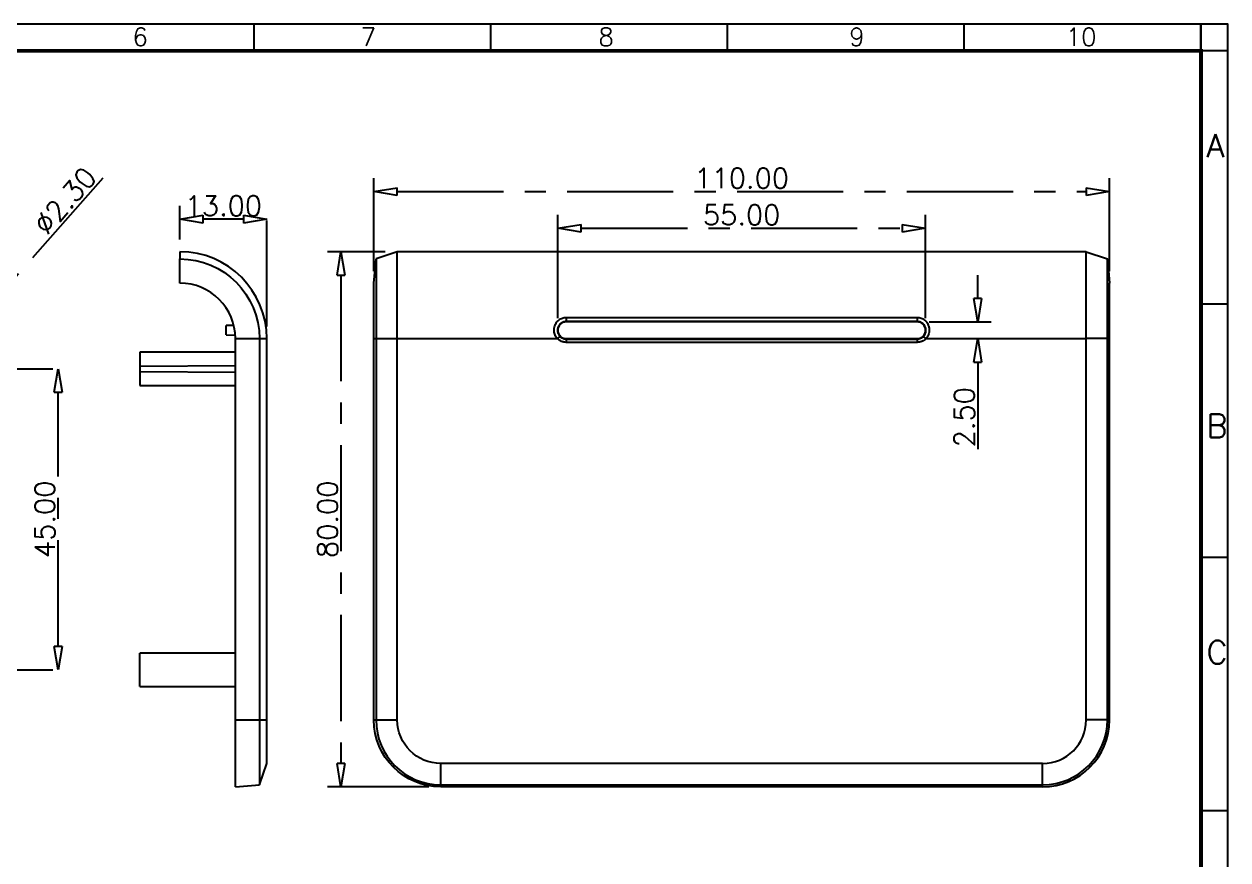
# Model space of a CAD drawing. Header units: millimetres. Extents: x 3683 to 5830, y 1279 to 1555.
# Drawn here: x 4741.6 to 4921.6, y 1430 to 1555 of the extents above; entities that cross this region are included whole.
import ezdxf

# ---------------------------------------------------------------- set-up
doc = ezdxf.new("R2010")
doc.units = ezdxf.units.MM
doc.header["$LTSCALE"] = 0.5
doc.linetypes.add('CENTER', pattern=[50.8, 31.75, -6.35, 6.35, -6.35])
doc.layers.add('112', color=7, linetype='Continuous', true_color=0xffffff)
doc.layers.add('A1_KUANG', color=7, linetype='Continuous')
doc.layers.add('A4_KUANG', color=7, linetype='Continuous')
doc.layers.add('dim', color=82, linetype='Continuous', lineweight=9)
doc.styles.get("Standard").update_dxf_attribs({"font": 'txt', "bigfont": 'gbcbig.shx'})
doc.dimstyles.new('VT-3.00', dxfattribs={"dimtxt": 3, "dimasz": 3.5, "dimexe": 2, "dimexo": 1.8, "dimgap": 0.5, "dimtad": 1, "dimzin": 0, "dimdsep": 46, "dimtxsty": 'Standard', "dimblk": 'CLOSEDBLANK', "dimcen": 0.3, "dimclrd": 1, "dimclre": 1, "dimclrt": 7, "dimadec": 1, "dimazin": 0, "dimtfac": 1, "dimtofl": 0, "dimtmove": 0, "dimatfit": 3, "dimldrblk": 'CLOSEDBLANK', "dimfxl": 0, "dimtolj": 1, "dimtzin": 0, "dimarcsym": 0})

# ---------------------------------------------------------------- blocks, each defined once
blk = doc.blocks.new('A$C3291225B')
at = {"layer": 'A4_KUANG'}
for p, q in [((154.22, 194.15), (154.22, 197.01)), ((179.45, 194.15), (179.45, 197.01)), ((204.67, 194.15), (204.67, 197.01)), ((229.9, 194.15), (229.9, 197.01)), ((255.13, 194.15), (255.13, 197.01)), ((255.14, 0), (255.14, 197.01)), ((258, 194.15), (2.87, 194.15)), ((257.99, 167.16), (255.13, 167.16)), ((257.99, 140.18), (255.13, 140.18)), ((257.99, 113.2), (255.13, 113.2))]:
    blk.add_line(p, q, dxfattribs=at)
at = {"layer": 'A4_KUANG', "color": 8}
blk.add_lwpolyline([(258, 0), (258, 197.01), (0, 197.01), (0, 0)], close=True, dxfattribs=at)
at = {"layer": 'A4_KUANG', "const_width": 0.4}
blk.add_lwpolyline([(2.87, 2.87), (2.87, 194.15), (255.13, 194.15), (255.14, 2.87), (2.87, 2.87)], dxfattribs=at)
at = {"layer": 'A4_KUANG'}
for s, height, p in [('6', 1.91, (141.26, 194.69)), ('7', 1.91, (165.57, 194.69)), ('8', 1.91, (190.91, 194.69)), ('9', 1.91, (217.64, 194.69)), ('10', 1.91, (240.72, 194.69)), ('A', 2.48, (255.71, 182.82)), ('B', 2.48, (255.71, 152.97)), ('C', 2.48, (255.71, 128.85))]:
    blk.add_text(s, height=height, dxfattribs=at).set_placement(p)
blk = doc.blocks.new('_ClosedBlank')
at = {"color": 0, "linetype": 'ByBlock', "lineweight": -2}
for p, q in [((-1, 0.167), (0, 0)), ((-1, 0.167), (-1, -0.167)), ((0, 0), (-1, -0.167))]:
    blk.add_line(p, q, dxfattribs=at)
blk = doc.blocks.new('*D43')
at = {"layer": 'Defpoints', "color": 0, "linetype": 'CENTER'}
for p in [(9198.93, 3096.1), (9217.4, 3096.1), (9198.93, 3051.1)]:
    blk.add_point(p, dxfattribs=at)
at = {"layer": 'dim', "color": 1, "linetype": 'CENTER', "lineweight": -2}
for p, q in [((9200.73, 3096.1), (9219.4, 3096.1)), ((9217.4, 3054.6), (9217.4, 3092.6)), ((9200.73, 3051.1), (9219.4, 3051.1))]:
    blk.add_line(p, q, dxfattribs=at)
at = {"layer": 'dim', "color": 1, "linetype": 'CENTER', "lineweight": -2, "xscale": 3.5, "yscale": 3.5, "zscale": 3.5}
for p, rotation in [((9217.4, 3096.1), 90), ((9217.4, 3051.1), 270)]:
    blk.add_blockref('_ClosedBlank', p, dxfattribs=dict(at, rotation=rotation))
at = {"layer": 'dim', "color": 7, "linetype": 'CENTER', "insert": (9215.4, 3073.6), "char_height": 3, "attachment_point": 5, "rotation": 90}
blk.add_mtext('\\A1;45.00', dxfattribs=at)
blk = doc.blocks.new('*D51')
at = {"layer": 'Defpoints', "color": 0, "linetype": 'CENTER'}
for p in [(9374.62, 3122.58), (9264.62, 3108.9), (9374.62, 3108.9)]:
    blk.add_point(p, dxfattribs=at)
at = {"layer": 'dim', "color": 1, "linetype": 'CENTER', "lineweight": -2}
for p, q in [((9264.62, 3110.7), (9264.62, 3124.58)), ((9374.62, 3110.7), (9374.62, 3124.58)), ((9268.12, 3122.58), (9371.12, 3122.58))]:
    blk.add_line(p, q, dxfattribs=at)
at = {"layer": 'dim', "color": 1, "linetype": 'CENTER', "lineweight": -2, "xscale": 3.5, "yscale": 3.5, "zscale": 3.5, "rotation": 180}
blk.add_blockref('_ClosedBlank', (9264.62, 3122.58), dxfattribs=at)
at = {"layer": 'dim', "color": 1, "linetype": 'CENTER', "lineweight": -2, "xscale": 3.5, "yscale": 3.5, "zscale": 3.5}
blk.add_blockref('_ClosedBlank', (9374.62, 3122.58), dxfattribs=at)
at = {"layer": 'dim', "color": 7, "linetype": 'CENTER', "insert": (9319.62, 3124.58), "char_height": 3, "attachment_point": 5}
blk.add_mtext('\\A1;110.00', dxfattribs=at)
blk = doc.blocks.new('*D52')
at = {"layer": 'Defpoints', "color": 0, "linetype": 'CENTER'}
for p in [(9268.12, 3113.6), (9259.7, 3033.6), (9274.62, 3033.6)]:
    blk.add_point(p, dxfattribs=at)
at = {"layer": 'dim', "color": 1, "linetype": 'CENTER', "lineweight": -2}
for p, q in [((9266.32, 3113.6), (9257.7, 3113.6)), ((9259.7, 3110.1), (9259.7, 3037.1)), ((9272.82, 3033.6), (9257.7, 3033.6))]:
    blk.add_line(p, q, dxfattribs=at)
at = {"layer": 'dim', "color": 1, "linetype": 'CENTER', "lineweight": -2, "xscale": 3.5, "yscale": 3.5, "zscale": 3.5}
for p, rotation in [((9259.7, 3113.6), 90), ((9259.7, 3033.6), 270)]:
    blk.add_blockref('_ClosedBlank', p, dxfattribs=dict(at, rotation=rotation))
at = {"layer": 'dim', "color": 7, "linetype": 'CENTER', "insert": (9257.7, 3073.6), "char_height": 3, "attachment_point": 5, "rotation": 90}
blk.add_mtext('\\A1;80.00', dxfattribs=at)
blk = doc.blocks.new('*D53')
at = {"layer": 'Defpoints', "color": 0, "linetype": 'CENTER'}
for p in [(9347.12, 3117.1), (9292.12, 3101.85), (9347.12, 3101.85)]:
    blk.add_point(p, dxfattribs=at)
at = {"layer": 'dim', "color": 1, "linetype": 'CENTER', "lineweight": -2}
for p, q in [((9292.12, 3103.65), (9292.12, 3119.1)), ((9347.12, 3103.65), (9347.12, 3119.1)), ((9295.62, 3117.1), (9343.62, 3117.1))]:
    blk.add_line(p, q, dxfattribs=at)
at = {"layer": 'dim', "color": 1, "linetype": 'CENTER', "lineweight": -2, "xscale": 3.5, "yscale": 3.5, "zscale": 3.5, "rotation": 180}
blk.add_blockref('_ClosedBlank', (9292.12, 3117.1), dxfattribs=at)
at = {"layer": 'dim', "color": 1, "linetype": 'CENTER', "lineweight": -2, "xscale": 3.5, "yscale": 3.5, "zscale": 3.5}
blk.add_blockref('_ClosedBlank', (9347.12, 3117.1), dxfattribs=at)
at = {"layer": 'dim', "color": 7, "linetype": 'CENTER', "insert": (9319.62, 3119.1), "char_height": 3, "attachment_point": 5}
blk.add_mtext('\\A1;55.00', dxfattribs=at)
blk = doc.blocks.new('*D54')
at = {"layer": 'Defpoints', "color": 0, "linetype": 'CENTER'}
for p in [(9345.87, 3103.1), (9345.87, 3100.6), (9354.91, 3100.6)]:
    blk.add_point(p, dxfattribs=at)
at = {"layer": 'dim', "color": 1, "linetype": 'CENTER', "lineweight": -2}
for p, q in [((9354.91, 3106.6), (9354.91, 3110.1)), ((9347.67, 3103.1), (9356.91, 3103.1)), ((9347.67, 3100.6), (9356.91, 3100.6)), ((9354.91, 3097.1), (9354.91, 3084.1))]:
    blk.add_line(p, q, dxfattribs=at)
at = {"layer": 'dim', "color": 1, "linetype": 'CENTER', "lineweight": -2, "xscale": 3.5, "yscale": 3.5, "zscale": 3.5}
for p, rotation in [((9354.91, 3103.1), 270), ((9354.91, 3100.6), 90)]:
    blk.add_blockref('_ClosedBlank', p, dxfattribs=dict(at, rotation=rotation))
at = {"layer": 'dim', "color": 7, "linetype": 'CENTER', "insert": (9352.91, 3088.85), "char_height": 3, "attachment_point": 5, "rotation": 90}
blk.add_mtext('\\A1;2.50', dxfattribs=at)
blk = doc.blocks.new('*D57')
at = {"layer": 'Defpoints', "color": 0, "linetype": 'CENTER'}
for p in [(9235.61, 3118.45), (9235.61, 3113.6), (9248.61, 3100.6)]:
    blk.add_point(p, dxfattribs=at)
at = {"layer": 'dim', "color": 1, "linetype": 'CENTER', "lineweight": -2}
for p, q in [((9235.61, 3115.4), (9235.61, 3120.45)), ((9248.61, 3102.4), (9248.61, 3120.45)), ((9245.11, 3118.45), (9239.11, 3118.45))]:
    blk.add_line(p, q, dxfattribs=at)
at = {"layer": 'dim', "color": 1, "linetype": 'CENTER', "lineweight": -2, "xscale": 3.5, "yscale": 3.5, "zscale": 3.5, "rotation": 180}
blk.add_blockref('_ClosedBlank', (9235.61, 3118.45), dxfattribs=at)
at = {"layer": 'dim', "color": 1, "linetype": 'CENTER', "lineweight": -2, "xscale": 3.5, "yscale": 3.5, "zscale": 3.5}
blk.add_blockref('_ClosedBlank', (9248.61, 3118.45), dxfattribs=at)
at = {"layer": 'dim', "color": 7, "linetype": 'CENTER', "insert": (9242.11, 3120.45), "char_height": 3, "attachment_point": 5}
blk.add_mtext('\\A1;13.00', dxfattribs=at)
blk = doc.blocks.new('*D61')
at = {"layer": 'Defpoints', "color": 0, "linetype": 'CENTER'}
for p in [(9199.69, 3096.96), (9198.17, 3095.24)]:
    blk.add_point(p, dxfattribs=at)
at = {"layer": 'dim', "color": 1, "linetype": 'CENTER', "lineweight": -2}
for p, q in [((9224.07, 3124.57), (9202, 3099.58)), ((9198.93, 3095.8), (9198.93, 3096.4)), ((9198.63, 3096.1), (9199.23, 3096.1))]:
    blk.add_line(p, q, dxfattribs=at)
at = {"layer": 'dim', "color": 1, "linetype": 'CENTER', "lineweight": -2, "xscale": 3.5, "yscale": 3.5, "zscale": 3.5, "rotation": 228.5582415939083}
blk.add_blockref('_ClosedBlank', (9199.69, 3096.96), dxfattribs=at)
at = {"layer": 'dim', "color": 7, "linetype": 'CENTER', "insert": (9218.43, 3121.21), "char_height": 3, "attachment_point": 5, "rotation": 48.5582}
blk.add_mtext('\\A1;∅2.30', dxfattribs=at)

msp = doc.modelspace()

# ---------------------------------------------------------------- linework, layer by layer
at = {"layer": '112', "color": 7}
for p, q in [((4764.847, 1520.968), (4764.847, 1519.876)), ((4764.847, 1516.268), (4764.847, 1519.876)), ((4793.862, 1516.268), (4794.178, 1519.876)), ((4797.362, 1520.968), (4794.178, 1519.876)), ((4794.178, 1519.876), (4794.178, 1507.968)), ((4797.362, 1507.968), (4797.362, 1520.968)), ((4900.362, 1520.968), (4797.362, 1520.968)), ((4900.362, 1520.968), (4903.546, 1519.876)), ((4900.362, 1507.968), (4900.362, 1520.968)), ((4903.546, 1507.968), (4903.546, 1519.876)), ((4903.546, 1519.876), (4903.862, 1516.268)), ((4793.862, 1507.968), (4793.862, 1516.268)), ((4903.862, 1507.968), (4903.862, 1516.268)), ((4822.612, 1511.139), (4875.112, 1511.139)), ((4822.612, 1511.139), (4822.612, 1510.517)), ((4875.112, 1510.517), (4822.612, 1510.517)), ((4822.612, 1510.468), (4822.612, 1510.517)), ((4875.112, 1510.468), (4822.612, 1510.468)), ((4875.112, 1511.139), (4875.112, 1510.517)), ((4875.112, 1510.468), (4875.112, 1510.517)), ((4772.9, 1509.938), (4771.747, 1509.918)), ((4771.747, 1508.518), (4771.747, 1509.918)), ((4771.747, 1508.518), (4773.13, 1508.494)), ((4773.147, 1507.968), (4776.755, 1507.968)), ((4773.147, 1450.968), (4773.147, 1507.968)), ((4776.755, 1507.968), (4776.755, 1450.968)), ((4776.755, 1507.968), (4777.847, 1507.968)), ((4777.847, 1450.968), (4777.847, 1507.968)), ((4793.862, 1507.968), (4794.178, 1507.968)), ((4793.862, 1450.968), (4793.862, 1507.968)), ((4794.178, 1507.968), (4797.362, 1507.968)), ((4794.178, 1507.968), (4794.178, 1450.968)), ((4797.362, 1450.968), (4797.362, 1507.968)), ((4797.362, 1507.968), (4821.312, 1507.968)), ((4821.672, 1508.315), (4821.312, 1507.968)), ((4822.612, 1507.968), (4822.612, 1507.914)), ((4822.612, 1507.968), (4875.112, 1507.968)), ((4822.612, 1507.914), (4822.612, 1507.415)), ((4822.612, 1507.914), (4875.112, 1507.914)), ((4875.112, 1507.415), (4822.612, 1507.415)), ((4875.112, 1507.968), (4875.112, 1507.914)), ((4875.112, 1507.914), (4875.112, 1507.415)), ((4876.412, 1507.968), (4876.052, 1508.314)), ((4876.412, 1507.968), (4900.362, 1507.968)), ((4900.362, 1450.968), (4900.362, 1507.968)), ((4903.546, 1507.968), (4900.362, 1507.968)), ((4903.546, 1450.968), (4903.546, 1507.968)), ((4903.862, 1507.968), (4903.546, 1507.968)), ((4903.862, 1450.968), (4903.862, 1507.968)), ((4758.847, 1505.968), (4758.847, 1503.879)), ((4773.147, 1505.968), (4758.847, 1505.968)), ((4758.847, 1503.879), (4773.147, 1503.954)), ((4758.847, 1503.879), (4758.847, 1503.057)), ((4758.847, 1503.057), (4773.147, 1502.982)), ((4758.847, 1503.057), (4758.847, 1500.968)), ((4758.847, 1500.968), (4773.147, 1500.968)), ((4758.847, 1458.468), (4758.847, 1460.968)), ((4773.147, 1460.968), (4758.847, 1460.968)), ((4758.847, 1455.968), (4758.847, 1458.468)), ((4758.847, 1455.968), (4773.147, 1455.968)), ((4773.147, 1450.968), (4776.755, 1450.968)), ((4773.147, 1440.968), (4773.147, 1450.968)), ((4776.755, 1450.968), (4776.755, 1441.284)), ((4776.755, 1450.968), (4777.847, 1450.968)), ((4777.847, 1444.468), (4777.847, 1450.968)), ((4793.862, 1450.968), (4794.178, 1450.968)), ((4794.178, 1450.968), (4797.362, 1450.968)), ((4903.546, 1450.968), (4900.362, 1450.968)), ((4903.862, 1450.968), (4903.546, 1450.968)), ((4776.755, 1441.284), (4777.847, 1444.468)), ((4803.862, 1441.284), (4803.862, 1444.468)), ((4893.862, 1444.468), (4803.862, 1444.468)), ((4893.862, 1441.284), (4893.862, 1444.468)), ((4773.147, 1440.968), (4776.755, 1441.284)), ((4803.862, 1441.284), (4893.862, 1441.284)), ((4803.862, 1440.968), (4803.862, 1441.284)), ((4893.862, 1440.968), (4803.862, 1440.968)), ((4893.862, 1440.968), (4893.862, 1441.284))]:
    msp.add_line(p, q, dxfattribs=at)
for centre, radius, start, end in [((4764.847, 1507.968), 13, 0, 90), ((4764.847, 1507.968), 8.3, 0, 90), ((4803.862, 1450.968), 9.684, 180, 270), ((4893.862, 1450.968), 6.5, 270, 0), ((4893.862, 1450.968), 9.684, 270, 0), ((4893.862, 1450.968), 10, 270, 0)]:
    msp.add_arc(centre, radius, start, end, dxfattribs=at)
at = {"layer": '112', "color": 7, "extrusion": (1.22461e-16, 0, -1)}
for centre, radius, start, end in [((-4764.847, 1507.968), 11.908, 90, 180), ((-4803.862, 1450.968), 10, 270, 0)]:
    msp.add_arc(centre, radius, start, end, dxfattribs=at)
at = {"layer": '112', "color": 7, "extrusion": (0, 0, -1)}
msp.add_arc((-4803.862, 1450.968), 6.5, 270, 0, dxfattribs=at)
at = {"layer": '112', "color": 7}
for points, knots in [([(4821.312, 1507.968), (4821.172, 1508.12), (4821.056, 1508.298), (4820.973, 1508.487), (4820.889, 1508.677), (4820.836, 1508.884), (4820.817, 1509.091), (4820.797, 1509.298), (4820.813, 1509.512), (4820.862, 1509.714), (4820.909, 1509.912), (4820.989, 1510.105), (4821.095, 1510.278), (4821.205, 1510.457), (4821.348, 1510.62), (4821.514, 1510.751), (4821.672, 1510.876), (4821.855, 1510.977), (4822.047, 1511.043), (4822.227, 1511.105), (4822.421, 1511.139), (4822.612, 1511.139)], [0, 0, 0, 0, 0.1435981, 0.1435981, 0.1435981, 0.2884472, 0.2884472, 0.2884472, 0.4341556, 0.4341556, 0.4341556, 0.577016, 0.577016, 0.577016, 0.7253582, 0.7253582, 0.7253582, 0.8671868, 0.8671868, 0.8671868, 1, 1, 1, 1]), ([(4822.612, 1510.517), (4822.58, 1510.517), (4822.547, 1510.516), (4822.484, 1510.511), (4822.452, 1510.508), (4822.358, 1510.493), (4822.296, 1510.479), (4822.173, 1510.442), (4822.113, 1510.418), (4821.999, 1510.365), (4821.944, 1510.334), (4821.838, 1510.265), (4821.788, 1510.226), (4821.694, 1510.143), (4821.651, 1510.098), (4821.571, 1510.002), (4821.534, 1509.951), (4821.469, 1509.843), (4821.44, 1509.788), (4821.39, 1509.673), (4821.37, 1509.614), (4821.336, 1509.491), (4821.324, 1509.429), (4821.309, 1509.304), (4821.306, 1509.241), (4821.31, 1509.114), (4821.317, 1509.05), (4821.34, 1508.925), (4821.356, 1508.864), (4821.396, 1508.743), (4821.422, 1508.683), (4821.509, 1508.512), (4821.582, 1508.408), (4821.672, 1508.315)], [0, 0, 0, 0, 0.03125, 0.03125, 0.0625, 0.0625, 0.125, 0.125, 0.1875, 0.1875, 0.25, 0.25, 0.3125, 0.3125, 0.375, 0.375, 0.4375, 0.4375, 0.5, 0.5, 0.5625, 0.5625, 0.625, 0.625, 0.6875, 0.6875, 0.75, 0.75, 0.8125, 0.8125, 0.875, 0.875, 1, 1, 1, 1]), ([(4822.612, 1510.468), (4822.529, 1510.468), (4822.448, 1510.46), (4822.288, 1510.427), (4822.208, 1510.403), (4822.057, 1510.34), (4821.985, 1510.301), (4821.849, 1510.211), (4821.785, 1510.159), (4821.671, 1510.045), (4821.619, 1509.982), (4821.529, 1509.846), (4821.491, 1509.774), (4821.428, 1509.625), (4821.404, 1509.546), (4821.371, 1509.386), (4821.362, 1509.306), (4821.362, 1509.143), (4821.37, 1509.061), (4821.401, 1508.9), (4821.425, 1508.822), (4821.486, 1508.67), (4821.525, 1508.597), (4821.615, 1508.46), (4821.666, 1508.397), (4821.783, 1508.279), (4821.846, 1508.227), (4821.948, 1508.159), (4821.983, 1508.137), (4822.056, 1508.098), (4822.093, 1508.08), (4822.207, 1508.033), (4822.285, 1508.009), (4822.446, 1507.977), (4822.529, 1507.968), (4822.612, 1507.968)], [0, 0, 0, 0, 0.0625, 0.0625, 0.125, 0.125, 0.1875, 0.1875, 0.25, 0.25, 0.3125, 0.3125, 0.375, 0.375, 0.4375, 0.4375, 0.5, 0.5, 0.5625, 0.5625, 0.625, 0.625, 0.6875, 0.6875, 0.75, 0.75, 0.8125, 0.8125, 0.84375, 0.84375, 0.875, 0.875, 0.9375, 0.9375, 1, 1, 1, 1]), ([(4875.112, 1511.139), (4875.31, 1511.139), (4875.512, 1511.103), (4875.698, 1511.037), (4875.886, 1510.97), (4876.063, 1510.869), (4876.218, 1510.745), (4876.377, 1510.617), (4876.516, 1510.46), (4876.624, 1510.286), (4876.734, 1510.109), (4876.816, 1509.912), (4876.864, 1509.708), (4876.913, 1509.5), (4876.928, 1509.28), (4876.905, 1509.067), (4876.883, 1508.862), (4876.828, 1508.658), (4876.743, 1508.47), (4876.66, 1508.288), (4876.548, 1508.115), (4876.412, 1507.968)], [0, 0, 0, 0, 0.1380998, 0.1380998, 0.1380998, 0.2771294, 0.2771294, 0.2771294, 0.4206977, 0.4206977, 0.4206977, 0.5674367, 0.5674367, 0.5674367, 0.7173005, 0.7173005, 0.7173005, 0.8608056, 0.8608056, 0.8608056, 1, 1, 1, 1]), ([(4876.052, 1508.314), (4876.142, 1508.408), (4876.215, 1508.512), (4876.302, 1508.684), (4876.327, 1508.744), (4876.368, 1508.864), (4876.384, 1508.926), (4876.407, 1509.051), (4876.414, 1509.115), (4876.418, 1509.242), (4876.415, 1509.305), (4876.4, 1509.43), (4876.388, 1509.492), (4876.354, 1509.614), (4876.334, 1509.673), (4876.284, 1509.788), (4876.255, 1509.844), (4876.19, 1509.951), (4876.153, 1510.002), (4876.073, 1510.098), (4876.029, 1510.143), (4875.936, 1510.227), (4875.885, 1510.266), (4875.78, 1510.335), (4875.725, 1510.366), (4875.611, 1510.42), (4875.551, 1510.443), (4875.428, 1510.48), (4875.366, 1510.494), (4875.272, 1510.508), (4875.24, 1510.511), (4875.176, 1510.516), (4875.144, 1510.517), (4875.112, 1510.517)], [0, 0, 0, 0, 0.125, 0.125, 0.1875, 0.1875, 0.25, 0.25, 0.3125, 0.3125, 0.375, 0.375, 0.4375, 0.4375, 0.5, 0.5, 0.5625, 0.5625, 0.625, 0.625, 0.6875, 0.6875, 0.75, 0.75, 0.8125, 0.8125, 0.875, 0.875, 0.9375, 0.9375, 0.96875, 0.96875, 1, 1, 1, 1]), ([(4875.112, 1507.968), (4875.195, 1507.968), (4875.276, 1507.977), (4875.436, 1508.01), (4875.516, 1508.034), (4875.668, 1508.097), (4875.74, 1508.136), (4875.877, 1508.227), (4875.941, 1508.279), (4876.056, 1508.395), (4876.108, 1508.459), (4876.198, 1508.597), (4876.237, 1508.67), (4876.298, 1508.821), (4876.322, 1508.9), (4876.354, 1509.061), (4876.362, 1509.142), (4876.362, 1509.304), (4876.353, 1509.387), (4876.32, 1509.546), (4876.296, 1509.624), (4876.234, 1509.774), (4876.195, 1509.846), (4876.105, 1509.981), (4876.054, 1510.044), (4875.938, 1510.16), (4875.875, 1510.211), (4875.774, 1510.279), (4875.739, 1510.3), (4875.667, 1510.339), (4875.63, 1510.356), (4875.516, 1510.404), (4875.438, 1510.428), (4875.278, 1510.46), (4875.195, 1510.468), (4875.112, 1510.468)], [0, 0, 0, 0, 0.0625, 0.0625, 0.125, 0.125, 0.1875, 0.1875, 0.25, 0.25, 0.3125, 0.3125, 0.375, 0.375, 0.4375, 0.4375, 0.5, 0.5, 0.5625, 0.5625, 0.625, 0.625, 0.6875, 0.6875, 0.75, 0.75, 0.8125, 0.8125, 0.84375, 0.84375, 0.875, 0.875, 0.9375, 0.9375, 1, 1, 1, 1]), ([(4822.612, 1507.415), (4822.49, 1507.415), (4822.37, 1507.427), (4822.193, 1507.464), (4822.135, 1507.479), (4822.019, 1507.515), (4821.962, 1507.536), (4821.795, 1507.607), (4821.689, 1507.664), (4821.49, 1507.801), (4821.397, 1507.88), (4821.312, 1507.968)], [0, 0, 0, 0, 0.25, 0.25, 0.375, 0.375, 0.5, 0.5, 0.75, 0.75, 1, 1, 1, 1]), ([(4821.672, 1508.315), (4821.733, 1508.251), (4821.801, 1508.194), (4821.945, 1508.095), (4822.021, 1508.053), (4822.142, 1508.002), (4822.183, 1507.986), (4822.267, 1507.96), (4822.309, 1507.95), (4822.437, 1507.923), (4822.524, 1507.914), (4822.612, 1507.914)], [0, 0, 0, 0, 0.25, 0.25, 0.5, 0.5, 0.625, 0.625, 0.75, 0.75, 1, 1, 1, 1]), ([(4875.112, 1507.914), (4875.134, 1507.914), (4875.156, 1507.915), (4875.2, 1507.917), (4875.221, 1507.919), (4875.286, 1507.926), (4875.329, 1507.933), (4875.457, 1507.959), (4875.541, 1507.986), (4875.702, 1508.054), (4875.779, 1508.096), (4875.923, 1508.194), (4875.991, 1508.251), (4876.052, 1508.314)], [0, 0, 0, 0, 0.0625, 0.0625, 0.125, 0.125, 0.25, 0.25, 0.5, 0.5, 0.75, 0.75, 1, 1, 1, 1]), ([(4876.412, 1507.968), (4876.327, 1507.88), (4876.233, 1507.801), (4876.034, 1507.665), (4875.928, 1507.608), (4875.762, 1507.537), (4875.704, 1507.516), (4875.589, 1507.479), (4875.53, 1507.464), (4875.354, 1507.428), (4875.234, 1507.415), (4875.112, 1507.415)], [0, 0, 0, 0, 0.25, 0.25, 0.5, 0.5, 0.625, 0.625, 0.75, 0.75, 1, 1, 1, 1])]:
    msp.add_open_spline(points, degree=3, knots=knots, dxfattribs=at)

# ---------------------------------------------------------------- block references
at = {"layer": 'A1_KUANG', "color": 1, "lineweight": 0, "xscale": 1.403050184557287, "yscale": 1.403050184557742, "zscale": 1.403050184556499}
msp.add_blockref('A$C3291225B', (4559.581, 1278.573), dxfattribs=at)

# ---------------------------------------------------------------- dimensions: what is measured, and where the dimension line sits
at = {"layer": 'dim', "linetype": 'CENTER'}
dim = msp.add_diameter_dim_2p(p1=(4727.407, 1502.606), p2=(4728.929, 1504.33), dimstyle='VT-3.00', dxfattribs=at)
dim.commit()
dim.dimension.update_dxf_attribs({"geometry": '*D61', "text_midpoint": (4749.17, 1527.255), "dimtype": 131, "insert": (-4470.759, -1592.63)})
for base, p1, p2, picture, middle in [((4903.862, 1529.951), (4793.862, 1516.268), (4903.862, 1516.268), '*D51', (4848.862, 1531.951)), ((4764.847, 1525.817), (4777.847, 1507.968), (4764.847, 1520.968), '*D57', (4771.347, 1527.817)), ((4876.362, 1524.469), (4821.362, 1509.218), (4876.362, 1509.219), '*D53', (4848.862, 1526.469))]:
    dim = msp.add_linear_dim(base=base, p1=p1, p2=p2, dimstyle='VT-3.00', dxfattribs=at)
    dim.commit()
    dim.dimension.update_dxf_attribs({"geometry": picture, "text_midpoint": middle, "insert": (-4470.759, -1592.63)})
for base, p1, p2, picture, middle in [((4788.939, 1440.968), (4797.362, 1520.968), (4803.862, 1440.968), '*D52', (4786.939, 1480.968)), ((4884.149, 1507.968), (4875.112, 1510.468), (4875.112, 1507.968), '*D54', (4882.149, 1496.218)), ((4746.642, 1503.468), (4728.168, 1458.468), (4728.168, 1503.468), '*D43', (4744.642, 1480.968))]:
    dim = msp.add_linear_dim(base=base, p1=p1, p2=p2, angle=90, dimstyle='VT-3.00', dxfattribs=at)
    dim.commit()
    dim.dimension.update_dxf_attribs({"geometry": picture, "text_midpoint": middle, "insert": (-4470.759, -1592.63)})

doc.saveas('drawing.dxf')
